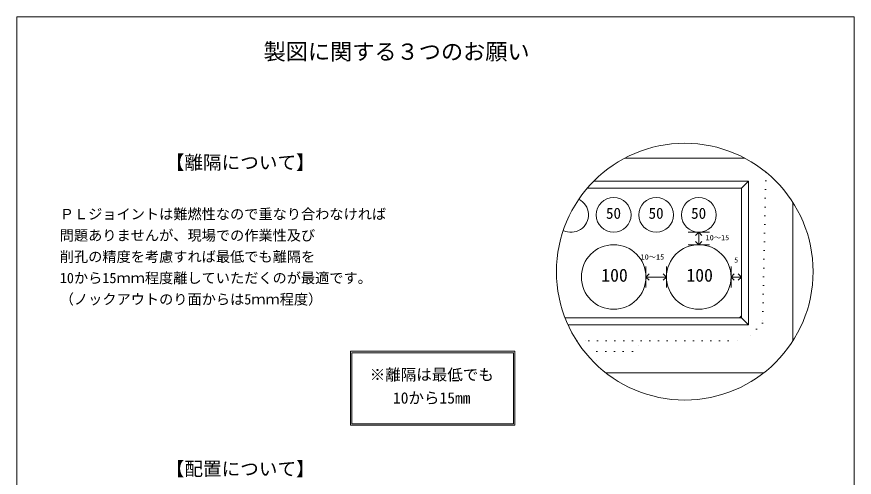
# Model space of a CAD drawing. Units: millimetres, scale not verified. Extents: x -4890 to 18490, y -2356 to 2356.
# Drawn here: x -4890 to -1830, y 674 to 2356 of the extents above; entities that cross this region are included whole.
import ezdxf
from ezdxf.enums import TextEntityAlignment as Align

# ---------------------------------------------------------------- set-up
doc = ezdxf.new("R2010")
doc.units = ezdxf.units.MM
doc.header["$LTSCALE"] = 10
doc.linetypes.add('DASHED1', pattern=[1.8, 1.2, -0.6])
doc.linetypes.add('USER5', pattern=[3.185, 0.01, -3.175])
for name, color, linetype, lineweight in [('0-2_waku', 7, 'Continuous', 18), ('0-3_gaikei', 7, 'Continuous', 18), ('0-4_kakure', 7, 'DASHED1', 5), ('0-5_sunpou', 7, 'Continuous', 5), ('0-7_hole', 7, 'Continuous', 18), ('0-8_uchigawa', 6, 'Continuous', 18), ('0-9_文字１', 7, 'Continuous', 18)]:
    doc.layers.add(name, color=color, linetype=linetype, lineweight=lineweight)
doc.styles.add('ＭＳ ゴシック', font='')
doc.styles.get('ＭＳ ゴシック').set_extended_font_data('MS Gothic')

# ---------------------------------------------------------------- blocks, each defined once
blk = doc.blocks.new('_Open90')
at = {"layer": '0-5_sunpou'}
blk.add_line((0, 0), (-1, 0), dxfattribs=at)
blk.add_lwpolyline([(-0.5, 0.5), (0, 0), (-0.5, -0.5)], dxfattribs=at)

msp = doc.modelspace()

# ---------------------------------------------------------------- linework, layer by layer
at = {"layer": '0-2_waku'}
for p, q in [((-4890.04, 2356.01), (-1830.04, 2356.01)), ((-4890.04, 2356.01), (-1830.04, 2356.01)), ((-4890.04, 2356.01), (-4890.04, -1918.99)), ((-1830.04, 2356.01), (-1830.04, -1918.99))]:
    msp.add_line(p, q, dxfattribs=at)
at = {"layer": '0-3_gaikei'}
for p, q in [((-2230.17, 1839.72), (-2668.3, 1839.72)), ((-2053.96, 1172.98), (-2053.96, 1677.35)), ((-2737.85, 1055.64), (-2160.63, 1055.64))]:
    msp.add_line(p, q, dxfattribs=at)
at = {"layer": '0-4_kakure', "linetype": 'USER5', "lineweight": 18}
for p, q in [((-2844.07, 1172.28), (-2799.87, 1172.28)), ((-2799.87, 1172.28), (-2229.63, 1172.28)), ((-2799.87, 1172.28), (-2229.63, 1172.28)), ((-2770.13, 1133.4), (-2773.27, 1086.27)), ((-2770.13, 1133.4), (-2666.45, 1133.4))]:
    msp.add_line(p, q, dxfattribs=at)
for points in [[(-2152.97, 1788.58), (-2164.83, 1237.08), (-2229.63, 1172.28)], [(-2770.13, 1133.4), (-2640.53, 1133.4), (-2601.65, 1172.28)]]:
    msp.add_lwpolyline(points, dxfattribs=at)
at = {"layer": '0-5_sunpou', "color": 150, "lineweight": 18}
for p, q in [((-2436.99, 1568.86), (-2359.23, 1568.86)), ((-2436.99, 1523.5), (-2359.23, 1523.5)), ((-2591.21, 1444.44), (-2591.21, 1366.68)), ((-2516.04, 1444.44), (-2516.04, 1366.68)), ((-2280.06, 1444.44), (-2280.06, 1366.68)), ((-2242.59, 1444.44), (-2242.59, 1366.68)), ((-2591.21, 1405.56), (-2516.04, 1405.56)), ((-2280.06, 1405.56), (-2242.59, 1405.56)), ((-2242.59, 1263.91), (-2249.75, 1256.52))]:
    msp.add_line(p, q, dxfattribs=at)
msp.add_circle((-2449.24, 1425.16), 468.88, dxfattribs=at)
at = {"layer": '0-7_hole'}
for centre, radius in [((-2709.15, 1632.36), 63.5), ((-2553.63, 1632.36), 63.5), ((-2398.11, 1632.36), 63.5), ((-2709.15, 1405.56), 117.94), ((-2398.11, 1405.56), 117.94)]:
    msp.add_circle(centre, radius, dxfattribs=at)
msp.add_arc((-2864.67, 1632.36), 63.5, 243.19936, 63.78529, dxfattribs=at)
at = {"layer": '0-8_uchigawa'}
for p, q in [((-2782.01, 1755.48), (-2216.67, 1755.48)), ((-2216.67, 1230.6), (-2216.67, 1755.48)), ((-2805.87, 1729.56), (-2799.87, 1729.56)), ((-2242.59, 1256.52), (-2242.59, 1729.56)), ((-2886.74, 1256.52), (-2799.87, 1256.52)), ((-2799.87, 1256.52), (-2242.59, 1256.52)), ((-2216.67, 1230.6), (-2242.59, 1256.52)), ((-2875.84, 1230.6), (-2799.87, 1230.6)), ((-2799.87, 1230.6), (-2216.67, 1230.6)), ((-3670.51, 1134.26), (-3070.51, 1134.26)), ((-3670.51, 864.26), (-3670.51, 1134.26)), ((-3070.51, 864.26), (-3070.51, 1134.26)), ((-3665.51, 1129.26), (-3075.51, 1129.26)), ((-3665.51, 869.26), (-3665.51, 1129.26)), ((-3075.51, 869.26), (-3075.51, 1129.26)), ((-3670.51, 864.26), (-3070.51, 864.26)), ((-3665.51, 869.26), (-3075.51, 869.26))]:
    msp.add_line(p, q, dxfattribs=at)
msp.add_lwpolyline([(-2799.87, 1729.56), (-2242.59, 1729.56), (-2216.67, 1755.48)], dxfattribs=at)

# ---------------------------------------------------------------- block references
at = {"layer": '0-5_sunpou', "xscale": 23.328, "yscale": 23.328}
for p, rotation in [((-2398.11, 1568.86), 90), ((-2398.11, 1523.5), 270), ((-2591.21, 1405.56), 180), ((-2280.06, 1405.56), 180)]:
    msp.add_blockref('_Open90', p, dxfattribs=dict(at, rotation=rotation))
for p in [(-2516.04, 1405.56), (-2242.59, 1405.56)]:
    msp.add_blockref('_Open90', p, dxfattribs=at)

# ---------------------------------------------------------------- texts
at = {"layer": '0-9_文字１', "style": 'ＭＳ ゴシック'}
for s, height, p in [('製図に関する３つのお願い', 59.38, (-3988.1, 2181.21)), ('【離隔について】', 49.88, (-4345.7, 1784.12)), ('ＰＬジョイントは難燃性なので重なり合わなければ', 38.01, (-4732.82, 1604.99)), ('50', 40.38, (-2737.13, 1605.99)), ('50', 40.38, (-2581.61, 1605.99)), ('50', 40.38, (-2426.09, 1605.99)), ('問題ありませんが、現場での作業性及び', 38.01, (-4732.82, 1527.23)), ('10～15', 19, (-2373.05, 1534.17)), ('削孔の精度を考慮すれば最低でも離隔を', 38.01, (-4732.82, 1449.47)), ('10～15', 19, (-2610.58, 1463.68)), ('5', 19, (-2268.9, 1452.64)), ('10から15ｍｍ程度離していただくのが最適です。', 38.01, (-4732.82, 1371.71)), ('100', 47.51, (-2754.43, 1374.22)), ('100', 47.51, (-2443.39, 1374.22)), ('（ノックアウトのり面からは5ｍｍ程度）', 38.01, (-4732.82, 1293.95)), ('※離隔は最低でも', 41.57, (-3600.41, 1015.76)), ('\u3000 10から15mm', 41.57, (-3600.41, 930.71)), ('【配置について】', 49.88, (-4345.7, 665.26))]:
    msp.add_text(s, height=height, dxfattribs=at).set_placement(p, align=Align.BOTTOM_LEFT)

doc.saveas('drawing.dxf')
